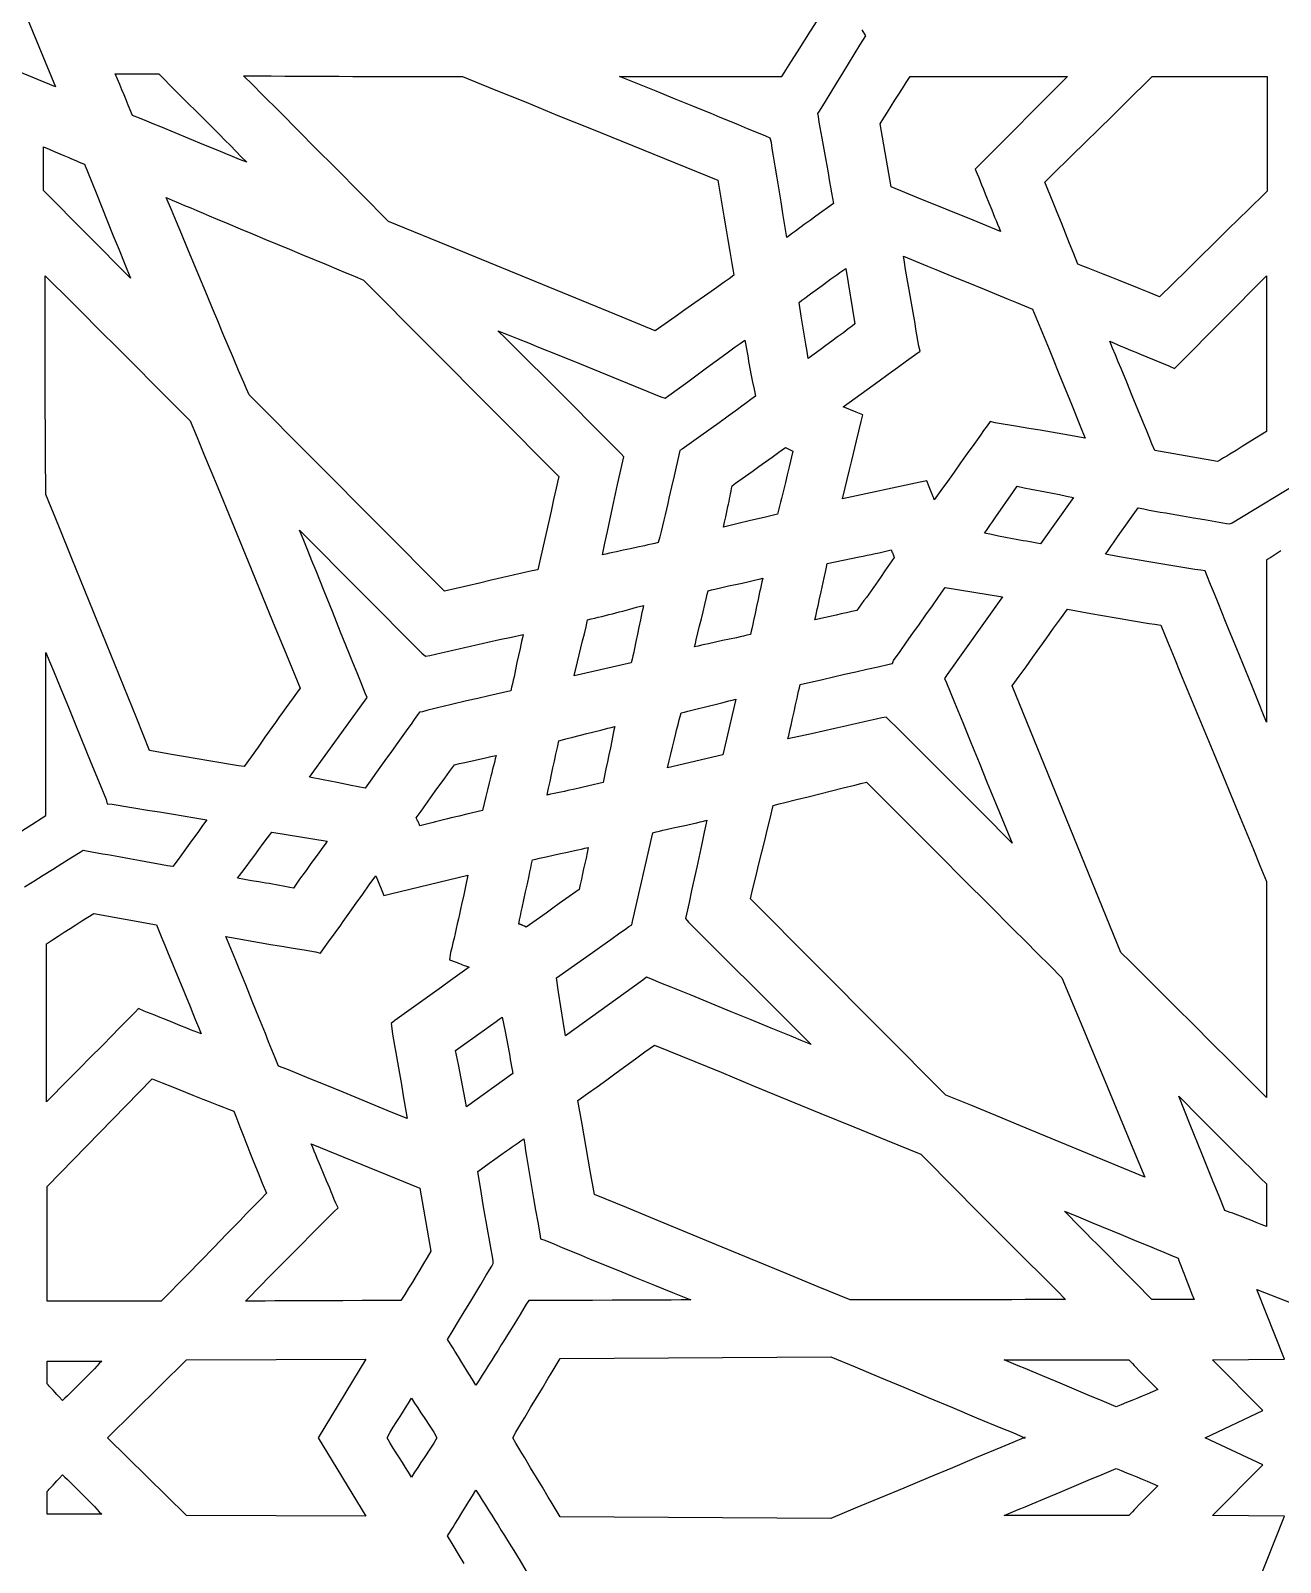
# Model space of a CAD drawing. Extents: x -500 to 500, y -1000 to 1000.
# Drawn here: x -257.6 to -23.2, y 258.3 to 545.5 of the extents above; entities that cross this region are included whole.
import ezdxf

# ---------------------------------------------------------------- set-up
doc = ezdxf.new("R2010")
doc.units = 0
doc.layers.add('LAYER_1', color=18, linetype='CONTINUOUS')

msp = doc.modelspace()

# ---------------------------------------------------------------- linework, layer by layer
at = {"layer": 'LAYER_1'}
for points in [[(-258.45, 548.27), (-252.92, 534.96), (-266.17, 540.4), (-266.17, 526.39), (-276.19, 536.46), (-281.49, 523.15), (-286.68, 536.46), (-296.81, 526.39), (-296.7, 540.4), (-309.95, 534.96), (-304.53, 548.27)], [(-101.76, 545.65), (-101.07, 544.57), (-102.15, 542.79), (-103.23, 541.03), (-104.31, 539.27), (-105.39, 537.51), (-106.47, 535.75), (-107.55, 533.99), (-108.63, 532.22), (-109.71, 530.44), (-110.06, 529.98), (-109.94, 529.4), (-109.77, 528.38), (-109.59, 527.36), (-109.41, 526.34), (-109.23, 525.32), (-108.87, 523.28), (-108.5, 521.24), (-108.14, 519.2), (-107.77, 517.16), (-107.59, 516.14), (-107.41, 515.12), (-107.24, 514.1), (-107.06, 513.08), (-108.15, 512.3), (-109.24, 511.51), (-110.34, 510.73), (-111.44, 509.94), (-111.99, 509.54), (-112.54, 509.14), (-113.09, 508.74), (-113.64, 508.34), (-114.19, 507.94), (-114.73, 507.53), (-115.28, 507.12), (-115.82, 506.71), (-115.99, 507.84), (-116.17, 508.96), (-116.35, 510.09), (-116.53, 511.21), (-116.89, 513.44), (-117.26, 515.67), (-117.63, 517.89), (-117.99, 520.11), (-118.17, 521.22), (-118.35, 522.33), (-118.53, 523.43), (-118.7, 524.54), (-118.93, 525.35), (-119.74, 525.7), (-121.44, 526.41), (-123.15, 527.13), (-124.87, 527.84), (-126.58, 528.54), (-128.3, 529.25), (-130.01, 529.95), (-131.73, 530.66), (-133.45, 531.36), (-136.88, 532.75), (-140.31, 534.15), (-143.74, 535.54), (-147.16, 536.93), (-116.74, 536.93), (-116.28, 537.62), (-115.65, 538.6), (-115.03, 539.58), (-113.79, 541.53), (-111.33, 545.42), (-110.09, 547.36)], [(-23.17, 447.96), (-24.1, 447.35), (-25.03, 446.74), (-25.84, 446.28), (-25.84, 445.47), (-25.84, 415.84), (-26.53, 417.55), (-27.23, 419.26), (-28.62, 422.7), (-31.43, 429.57), (-32.83, 433.01), (-33.53, 434.74), (-34.23, 436.46), (-34.93, 438.19), (-35.63, 439.92), (-36.32, 441.65), (-37.02, 443.39), (-37.36, 444.2), (-38.17, 444.31), (-39.29, 444.49), (-40.41, 444.67), (-41.54, 444.85), (-42.66, 445.03), (-43.78, 445.21), (-44.9, 445.4), (-46.02, 445.59), (-47.14, 445.78), (-48.26, 445.97), (-49.37, 446.16), (-51.6, 446.54), (-53.82, 446.93), (-56.03, 447.32), (-55.66, 447.87), (-55.29, 448.41), (-54.91, 448.95), (-54.54, 449.49), (-54.16, 450.04), (-53.78, 450.58), (-53.02, 451.66), (-52.25, 452.75), (-51.47, 453.84), (-49.92, 456.01), (-48.88, 455.81), (-47.85, 455.62), (-46.81, 455.43), (-45.77, 455.24), (-44.73, 455.06), (-43.7, 454.88), (-42.66, 454.7), (-41.62, 454.52), (-39.55, 454.16), (-37.48, 453.81), (-33.33, 453.11), (-32.75, 453), (-32.29, 453.23), (-18.47, 461.56)], [(-259.28, 395.44), (-257.36, 396.67), (-255.45, 397.89), (-254.76, 398.35), (-254.76, 399.28), (-254.76, 428.92), (-254.05, 427.2), (-253.34, 425.49), (-252.63, 423.77), (-251.93, 422.06), (-250.52, 418.62), (-249.12, 415.18), (-246.31, 408.29), (-244.89, 404.83), (-243.47, 401.36), (-243.24, 400.55), (-242.32, 400.44), (-241.22, 400.26), (-240.11, 400.09), (-239, 399.91), (-237.89, 399.73), (-235.67, 399.36), (-233.45, 398.99), (-231.22, 398.62), (-229, 398.26), (-226.79, 397.9), (-225.68, 397.72), (-224.58, 397.54), (-225.36, 396.45), (-226.15, 395.35), (-227.75, 393.14), (-229.34, 390.93), (-230.13, 389.84), (-230.91, 388.75), (-231.93, 388.92), (-232.94, 389.1), (-233.96, 389.28), (-234.98, 389.46), (-237.01, 389.82), (-239.04, 390.19), (-241.07, 390.56), (-243.1, 390.93), (-244.11, 391.11), (-245.13, 391.29), (-246.14, 391.46), (-247.16, 391.64), (-247.73, 391.76), (-248.31, 391.41), (-250.04, 390.32), (-251.78, 389.24), (-253.53, 388.15), (-255.28, 387.07), (-257.03, 385.98), (-258.78, 384.9)], [(-14.55, 258.97), (-27.68, 253.88), (-22.5, 266.96), (-35.98, 267.07), (-26.53, 276.57), (-37.36, 281.66), (-26.53, 286.75), (-35.98, 296.25), (-22.5, 296.36), (-27.68, 309.44), (-14.55, 304.35)], [(-176.3, 258.08), (-177.34, 259.8), (-178.38, 261.52), (-179.41, 263.25), (-179.07, 263.8), (-178.73, 264.34), (-178.39, 264.88), (-178.05, 265.42), (-177.38, 266.5), (-176.72, 267.58), (-175.41, 269.72), (-174.76, 270.77), (-174.12, 271.82), (-173.51, 270.89), (-172.91, 269.95), (-172.31, 269.01), (-171.72, 268.07), (-171.12, 267.12), (-170.53, 266.18), (-169.94, 265.23), (-169.35, 264.28), (-168.76, 263.33), (-168.17, 262.38), (-167, 260.47), (-165.83, 258.56), (-164.67, 256.65)]]:
    msp.add_lwpolyline(points, dxfattribs=at)
for points in [[(-232.53, 536.35), (-231.49, 535.31), (-229.42, 533.24), (-225.28, 529.11), (-223.22, 527.05), (-222.2, 526.02), (-221.17, 524.99), (-220.15, 523.95), (-219.12, 522.91), (-218.11, 521.88), (-217.09, 520.84), (-218.43, 521.38), (-219.77, 521.93), (-221.11, 522.47), (-222.45, 523.02), (-225.12, 524.13), (-227.8, 525.24), (-230.48, 526.34), (-233.16, 527.45), (-234.5, 528), (-235.84, 528.54), (-237.18, 529.09), (-238.52, 529.63), (-239.3, 531.55), (-239.69, 532.51), (-240.09, 533.47), (-240.49, 534.44), (-240.9, 535.41), (-241.32, 536.4), (-241.74, 537.39), (-233.56, 537.39)], [(-215.1, 537.02), (-212.53, 537.01), (-209.96, 536.99), (-207.4, 536.98), (-204.84, 536.97), (-202.28, 536.96), (-199.72, 536.95), (-197.16, 536.94), (-192.04, 536.93), (-186.91, 536.93), (-176.65, 536.93), (-170.68, 534.5), (-164.71, 532.07), (-158.72, 529.63), (-152.73, 527.2), (-146.73, 524.77), (-140.73, 522.34), (-128.72, 517.48), (-128.53, 516.35), (-128.34, 515.23), (-127.96, 512.98), (-127.59, 510.75), (-127.22, 508.52), (-126.86, 506.3), (-126.49, 504.08), (-126.3, 502.97), (-126.11, 501.86), (-125.92, 500.76), (-125.73, 499.65), (-126.64, 499), (-127.55, 498.35), (-129.38, 497.05), (-131.21, 495.74), (-133.06, 494.44), (-134.91, 493.14), (-136.76, 491.84), (-140.47, 489.23), (-146.7, 491.79), (-152.94, 494.35), (-159.18, 496.92), (-165.43, 499.48), (-171.69, 502.04), (-177.95, 504.6), (-190.48, 509.72), (-192.16, 511.44), (-193.85, 513.15), (-195.54, 514.86), (-197.23, 516.56), (-198.93, 518.27), (-200.63, 519.97), (-204.03, 523.38), (-210.84, 530.2), (-214.25, 533.62), (-215.96, 535.33), (-217.66, 537.04)], [(-79.76, 520.26), (-80.45, 519.56), (-80.1, 518.64), (-79.82, 517.96), (-79.55, 517.29), (-79.27, 516.62), (-79, 515.94), (-78.46, 514.6), (-77.92, 513.25), (-77.37, 511.91), (-76.83, 510.56), (-76.56, 509.89), (-76.28, 509.22), (-76.01, 508.54), (-75.73, 507.87), (-78.28, 508.91), (-80.84, 509.95), (-85.98, 512.04), (-91.12, 514.12), (-93.68, 515.16), (-96.23, 516.21), (-98.31, 528.01), (-97.62, 529.14), (-96.92, 530.25), (-96.23, 531.36), (-95.53, 532.47), (-94.82, 533.58), (-94.11, 534.69), (-93.39, 535.8), (-92.66, 536.93), (-63.17, 536.93)], [(-25.72, 515.39), (-27, 514.16), (-28.27, 512.92), (-29.54, 511.68), (-30.8, 510.45), (-33.33, 507.97), (-35.85, 505.5), (-38.36, 503.02), (-40.87, 500.55), (-45.89, 495.6), (-47.83, 496.38), (-49.75, 497.16), (-53.59, 498.71), (-55.5, 499.48), (-56.45, 499.86), (-57.41, 500.24), (-58.36, 500.62), (-59.31, 500.99), (-60.26, 501.36), (-61.21, 501.73), (-61.99, 503.68), (-62.76, 505.62), (-63.54, 507.55), (-64.32, 509.48), (-65.1, 511.39), (-65.88, 513.31), (-67.43, 517.13), (-66.16, 518.37), (-64.89, 519.61), (-63.62, 520.84), (-62.35, 522.08), (-59.83, 524.56), (-57.31, 527.03), (-54.79, 529.5), (-52.28, 531.98), (-47.27, 536.93), (-25.72, 536.93)], [(-254.75, 523.53), (-254.27, 523.33), (-253.32, 522.93), (-251.41, 522.11), (-250.44, 521.7), (-249.96, 521.49), (-249.47, 521.29), (-248.98, 521.09), (-248.49, 520.88), (-248, 520.69), (-247.5, 520.49), (-245.34, 515.11), (-244.26, 512.42), (-243.18, 509.74), (-242.1, 507.06), (-241.02, 504.39), (-239.94, 501.73), (-238.86, 499.07), (-255.22, 515.51), (-255.22, 523.73)], [(-231.04, 513.74), (-229.89, 513.24), (-228.74, 512.75), (-227.59, 512.26), (-226.43, 511.76), (-225.28, 511.27), (-224.12, 510.79), (-222.97, 510.3), (-220.65, 509.33), (-218.33, 508.36), (-216.01, 507.4), (-213.69, 506.44), (-209.05, 504.52), (-206.73, 503.56), (-204.41, 502.6), (-202.1, 501.63), (-199.79, 500.67), (-198.64, 500.18), (-197.49, 499.7), (-196.34, 499.21), (-195.2, 498.72), (-158.56, 461.91), (-158.8, 460.82), (-159.04, 459.74), (-159.29, 458.65), (-159.53, 457.57), (-160.02, 455.39), (-160.52, 453.21), (-161.02, 451.03), (-161.51, 448.84), (-161.76, 447.74), (-162, 446.64), (-162.24, 445.54), (-162.48, 444.43), (-163.58, 444.19), (-164.68, 443.95), (-165.77, 443.7), (-166.87, 443.45), (-167.96, 443.21), (-169.05, 442.95), (-170.14, 442.7), (-171.24, 442.45), (-173.42, 441.93), (-175.6, 441.42), (-179.99, 440.38), (-216.63, 477.19), (-217.12, 478.34), (-217.62, 479.5), (-218.11, 480.65), (-218.61, 481.8), (-219.59, 484.12), (-220.56, 486.43), (-221.54, 488.75), (-222.51, 491.07), (-223.48, 493.39), (-224.45, 495.71), (-228.31, 505), (-229.27, 507.31), (-230.24, 509.63), (-231.21, 511.93), (-232.18, 514.24)], [(-92.42, 502.61), (-90.9, 501.99), (-89.39, 501.36), (-87.88, 500.74), (-84.86, 499.5), (-81.83, 498.26), (-78.81, 497.02), (-75.78, 495.78), (-74.27, 495.16), (-72.76, 494.54), (-71.25, 493.91), (-69.73, 493.28), (-69.11, 491.78), (-68.49, 490.28), (-67.87, 488.78), (-67.25, 487.27), (-66.63, 485.76), (-66.01, 484.25), (-64.78, 481.23), (-62.32, 475.16), (-61.08, 472.13), (-60.45, 470.61), (-59.83, 469.09), (-60.89, 469.28), (-61.94, 469.47), (-63, 469.66), (-64.06, 469.85), (-65.12, 470.03), (-66.18, 470.22), (-67.24, 470.4), (-68.29, 470.58), (-70.41, 470.93), (-72.53, 471.29), (-76.76, 471.98), (-77.68, 472.21), (-78.26, 471.4), (-78.89, 470.53), (-79.51, 469.67), (-80.75, 467.93), (-81.98, 466.19), (-83.21, 464.46), (-84.45, 462.72), (-85.68, 460.98), (-86.92, 459.25), (-87.54, 458.38), (-88.17, 457.51), (-88.21, 457.66), (-88.26, 457.82), (-88.31, 457.97), (-88.36, 458.12), (-88.41, 458.27), (-88.47, 458.42), (-88.53, 458.57), (-88.59, 458.73), (-88.71, 459.03), (-88.83, 459.33), (-89.09, 459.94), (-89.55, 461.1), (-90.82, 460.87), (-105.33, 457.74), (-104.9, 459.53), (-104.47, 461.32), (-104.04, 463.13), (-103.61, 464.93), (-102.74, 468.57), (-101.88, 472.21), (-101.53, 473.49), (-102.8, 473.95), (-105.22, 474.99), (-101.85, 477.42), (-98.47, 479.87), (-96.77, 481.1), (-95.06, 482.33), (-93.35, 483.58), (-91.62, 484.83), (-90.82, 485.41), (-91.05, 486.34), (-91.22, 487.4), (-91.4, 488.46), (-91.58, 489.52), (-91.76, 490.57), (-92.12, 492.68), (-92.49, 494.79), (-92.86, 496.89), (-93.22, 499), (-93.4, 500.06), (-93.58, 501.12), (-93.76, 502.18), (-93.93, 503.24)], [(-103.03, 490.51), (-103.57, 490.09), (-104.11, 489.69), (-104.65, 489.28), (-105.19, 488.87), (-106.28, 488.07), (-107.37, 487.26), (-108.46, 486.46), (-109.56, 485.65), (-111.79, 484.02), (-112, 485.36), (-112.22, 486.69), (-112.65, 489.33), (-113.08, 491.95), (-113.51, 494.56), (-112.97, 494.95), (-112.43, 495.34), (-111.35, 496.14), (-109.18, 497.74), (-108.09, 498.54), (-107.54, 498.94), (-106.99, 499.34), (-106.43, 499.74), (-105.88, 500.14), (-105.32, 500.53), (-104.76, 500.92)], [(-253.17, 497.84), (-251.47, 496.15), (-249.77, 494.45), (-248.07, 492.76), (-244.67, 489.37), (-241.28, 485.98), (-237.89, 482.58), (-234.5, 479.17), (-227.69, 472.33), (-226.39, 469.2), (-225.1, 466.08), (-223.81, 462.95), (-222.52, 459.82), (-219.95, 453.57), (-217.38, 447.31), (-212.23, 434.77), (-209.65, 428.49), (-207.07, 422.2), (-207.73, 421.29), (-208.4, 420.37), (-209.06, 419.46), (-209.72, 418.54), (-210.38, 417.62), (-211.04, 416.7), (-211.7, 415.77), (-212.35, 414.85), (-213.66, 413.01), (-214.96, 411.16), (-216.25, 409.33), (-217.55, 407.5), (-218.65, 407.67), (-219.75, 407.85), (-220.86, 408.03), (-221.96, 408.21), (-223.06, 408.4), (-224.17, 408.58), (-226.38, 408.96), (-228.59, 409.34), (-230.82, 409.73), (-235.29, 410.51), (-237.72, 416.51), (-240.15, 422.51), (-242.59, 428.52), (-245.03, 434.53), (-247.47, 440.54), (-249.91, 446.55), (-252.34, 452.56), (-254.76, 458.55), (-254.78, 461.11), (-254.8, 463.68), (-254.82, 466.24), (-254.83, 468.8), (-254.84, 471.36), (-254.85, 473.92), (-254.86, 476.48), (-254.86, 479.04), (-254.87, 484.17), (-254.88, 489.29), (-254.88, 499.53)], [(-25.84, 470.36), (-26.97, 469.66), (-28.11, 468.95), (-30.41, 467.53), (-31.56, 466.81), (-32.73, 466.1), (-33.31, 465.74), (-33.89, 465.39), (-34.47, 465.04), (-35.06, 464.69), (-46.81, 466.77), (-47.33, 468.05), (-47.85, 469.33), (-48.37, 470.61), (-48.9, 471.9), (-49.96, 474.46), (-51.01, 477.02), (-52.07, 479.58), (-53.13, 482.14), (-53.65, 483.42), (-54.18, 484.7), (-54.7, 485.98), (-55.22, 487.26), (-54.53, 486.96), (-53.84, 486.66), (-53.14, 486.36), (-52.45, 486.07), (-51.76, 485.77), (-51.07, 485.48), (-50.38, 485.19), (-49.69, 484.9), (-48.31, 484.33), (-46.92, 483.76), (-44.16, 482.63), (-43.12, 482.17), (-42.43, 482.86), (-25.84, 499.53)], [(-168.07, 488.47), (-166.16, 487.71), (-164.25, 486.94), (-162.35, 486.17), (-158.53, 484.63), (-154.7, 483.08), (-150.88, 481.53), (-147.06, 479.97), (-143.24, 478.41), (-139.44, 476.84), (-138.63, 476.61), (-137.94, 477.08), (-134.39, 479.68), (-132.62, 480.98), (-130.84, 482.29), (-129.05, 483.59), (-127.26, 484.89), (-125.46, 486.19), (-124.56, 486.84), (-123.65, 487.5), (-123.54, 486.82), (-123.43, 486.15), (-123.32, 485.49), (-123.2, 484.82), (-123.08, 484.16), (-122.96, 483.5), (-122.84, 482.84), (-122.72, 482.18), (-122.47, 480.87), (-122.21, 479.57), (-121.95, 478.26), (-121.69, 476.96), (-122.54, 476.33), (-123.38, 475.71), (-124.23, 475.08), (-125.08, 474.46), (-125.94, 473.84), (-126.79, 473.22), (-128.51, 471.98), (-131.95, 469.5), (-133.68, 468.26), (-134.54, 467.63), (-135.4, 467), (-135.87, 466.77), (-135.98, 466.19), (-136.93, 462.03), (-137.41, 459.94), (-137.9, 457.86), (-138.14, 456.82), (-138.39, 455.77), (-138.63, 454.73), (-138.88, 453.69), (-139.13, 452.65), (-139.38, 451.61), (-139.64, 450.57), (-139.9, 449.52), (-140.55, 449.37), (-141.2, 449.22), (-141.85, 449.08), (-142.51, 448.93), (-143.82, 448.65), (-145.14, 448.37), (-146.46, 448.08), (-147.77, 447.8), (-148.43, 447.65), (-149.08, 447.51), (-149.73, 447.36), (-150.38, 447.21), (-149.91, 449.42), (-149.43, 451.62), (-148.48, 456.01), (-147.53, 460.39), (-147.06, 462.6), (-146.58, 464.8), (-146.35, 465.61), (-146.93, 466.19), (-152.7, 471.99), (-155.57, 474.88), (-158.45, 477.76), (-161.32, 480.63), (-164.2, 483.5), (-165.64, 484.93), (-167.08, 486.37), (-168.52, 487.8), (-169.97, 489.23)], [(-114.67, 466.66), (-115.36, 463.7), (-115.71, 462.23), (-116.06, 460.75), (-116.24, 460.01), (-116.42, 459.28), (-116.61, 458.54), (-116.79, 457.8), (-116.98, 457.06), (-117.16, 456.32), (-117.35, 455.59), (-117.55, 454.85), (-118.8, 454.54), (-120.07, 454.24), (-122.62, 453.63), (-125.16, 453.03), (-126.43, 452.72), (-127.69, 452.42), (-127.47, 453.37), (-127.26, 454.33), (-127.04, 455.29), (-126.84, 456.25), (-126.73, 456.74), (-126.63, 457.22), (-126.53, 457.71), (-126.44, 458.2), (-126.34, 458.69), (-126.25, 459.18), (-126.16, 459.68), (-126.07, 460.17), (-125.45, 460.63), (-124.82, 461.08), (-123.57, 461.98), (-122.31, 462.87), (-121.06, 463.76), (-119.81, 464.65), (-118.56, 465.55), (-117.3, 466.44), (-116.68, 466.9), (-116.05, 467.35)], [(-71.28, 459.8), (-69.95, 459.54), (-67.32, 459.02), (-64.68, 458.5), (-63.35, 458.23), (-62.02, 457.97), (-68.24, 449.29), (-68.89, 449.4), (-69.54, 449.51), (-70.19, 449.63), (-70.85, 449.75), (-71.5, 449.86), (-72.16, 449.99), (-72.82, 450.11), (-73.48, 450.23), (-74.8, 450.48), (-76.11, 450.74), (-77.42, 451), (-78.72, 451.26), (-78.35, 451.8), (-77.98, 452.35), (-77.61, 452.89), (-77.23, 453.43), (-76.48, 454.52), (-75.71, 455.62), (-74.17, 457.82), (-73.39, 458.93), (-72.62, 460.06)], [(-184.25, 428.8), (-183.56, 428.22), (-182.76, 428.34), (-181.67, 428.6), (-180.59, 428.85), (-179.5, 429.11), (-178.42, 429.36), (-177.33, 429.61), (-176.23, 429.86), (-175.14, 430.1), (-174.04, 430.35), (-172.95, 430.59), (-171.85, 430.84), (-169.65, 431.32), (-167.45, 431.8), (-165.24, 432.27), (-165.39, 431.62), (-165.54, 430.97), (-165.69, 430.31), (-165.83, 429.65), (-166.11, 428.33), (-166.4, 427.01), (-166.68, 425.68), (-166.96, 424.36), (-167.11, 423.7), (-167.25, 423.05), (-167.4, 422.39), (-167.55, 421.74), (-171.7, 420.78), (-173.77, 420.3), (-175.84, 419.81), (-176.88, 419.57), (-177.92, 419.32), (-178.95, 419.07), (-179.99, 418.82), (-181.03, 418.57), (-182.06, 418.32), (-183.1, 418.06), (-184.14, 417.8), (-184.71, 417.69), (-185.06, 417.22), (-185.67, 416.36), (-186.27, 415.49), (-186.89, 414.63), (-187.5, 413.77), (-188.11, 412.91), (-188.73, 412.05), (-189.96, 410.34), (-191.19, 408.62), (-191.8, 407.76), (-192.42, 406.9), (-193.03, 406.04), (-193.64, 405.18), (-194.25, 404.31), (-194.85, 403.45), (-196.19, 403.71), (-197.51, 403.97), (-200.14, 404.49), (-202.74, 405.01), (-205.34, 405.53), (-194.97, 419.77), (-194.51, 420.47), (-194.85, 421.28), (-195.63, 423.19), (-196.4, 425.1), (-197.18, 427.01), (-197.95, 428.92), (-199.48, 432.74), (-201.02, 436.56), (-202.55, 440.38), (-204.09, 444.2), (-204.86, 446.11), (-205.63, 448.02), (-206.4, 449.93), (-207.18, 451.84)], [(-96.19, 448.05), (-96.15, 447.96), (-96.11, 447.87), (-96.08, 447.79), (-96.01, 447.61), (-95.95, 447.44), (-95.88, 447.27), (-95.81, 447.09), (-95.78, 447.01), (-95.74, 446.92), (-95.7, 446.83), (-95.66, 446.74), (-96.52, 445.49), (-97.39, 444.23), (-98.26, 442.97), (-98.69, 442.35), (-99.13, 441.72), (-99.57, 441.1), (-100.01, 440.48), (-100.45, 439.86), (-100.89, 439.24), (-101.34, 438.62), (-101.78, 438.01), (-102.23, 437.4), (-102.68, 436.79), (-103.64, 436.57), (-104.61, 436.35), (-105.58, 436.14), (-106.56, 435.92), (-108.53, 435.49), (-110.52, 435.05), (-110.37, 435.7), (-110.22, 436.35), (-110.08, 437.01), (-109.93, 437.66), (-109.65, 438.97), (-109.37, 440.28), (-108.8, 442.92), (-108.51, 444.25), (-108.37, 444.92), (-108.22, 445.59), (-106.71, 445.89), (-105.21, 446.2), (-103.72, 446.5), (-102.22, 446.82), (-101.48, 446.98), (-100.73, 447.13), (-99.99, 447.3), (-99.24, 447.46), (-98.49, 447.62), (-97.74, 447.79), (-96.99, 447.96), (-96.23, 448.13)], [(-120.46, 442.16), (-120.61, 441.5), (-120.76, 440.84), (-120.9, 440.19), (-121.18, 438.86), (-121.46, 437.54), (-121.75, 436.22), (-122.03, 434.9), (-122.17, 434.24), (-122.32, 433.58), (-122.47, 432.93), (-122.62, 432.27), (-123.27, 432.12), (-123.92, 431.97), (-124.57, 431.83), (-125.23, 431.68), (-126.54, 431.4), (-127.86, 431.12), (-129.18, 430.83), (-130.49, 430.55), (-131.15, 430.4), (-131.8, 430.26), (-132.45, 430.11), (-133.1, 429.96), (-132.95, 430.61), (-132.79, 431.27), (-132.48, 432.58), (-132.16, 433.9), (-131.83, 435.23), (-131.51, 436.55), (-131.19, 437.87), (-130.87, 439.19), (-130.72, 439.84), (-130.57, 440.49), (-129.92, 440.64), (-129.27, 440.79), (-127.99, 441.08), (-126.71, 441.37), (-125.44, 441.65), (-124.16, 441.93), (-122.89, 442.22), (-121.6, 442.51), (-120.96, 442.66), (-120.31, 442.81)], [(-75.38, 439.34), (-85.75, 424.75), (-86.21, 424.05), (-85.86, 423.24), (-84.35, 419.51), (-82.82, 415.76), (-81.29, 412), (-79.74, 408.24), (-78.2, 404.47), (-76.65, 400.7), (-73.54, 393.14), (-79.31, 398.94), (-82.18, 401.83), (-85.06, 404.71), (-87.93, 407.58), (-90.81, 410.45), (-92.25, 411.88), (-93.69, 413.32), (-95.13, 414.75), (-96.58, 416.18), (-97.15, 416.76), (-97.96, 416.65), (-99.06, 416.39), (-100.16, 416.13), (-101.27, 415.88), (-102.37, 415.62), (-103.47, 415.37), (-104.57, 415.13), (-105.67, 414.88), (-106.78, 414.63), (-108.98, 414.15), (-111.18, 413.67), (-115.59, 412.71), (-115.44, 413.34), (-115.29, 413.97), (-115.15, 414.61), (-115, 415.25), (-114.72, 416.52), (-114.44, 417.8), (-114.16, 419.08), (-113.87, 420.36), (-113.73, 421), (-113.58, 421.63), (-113.43, 422.27), (-113.28, 422.9), (-109.14, 423.85), (-104.97, 424.81), (-102.89, 425.28), (-100.79, 425.76), (-98.69, 426.24), (-96.58, 426.72), (-96, 426.83), (-95.77, 427.41), (-94.56, 429.11), (-93.35, 430.82), (-92.14, 432.53), (-90.93, 434.24), (-89.72, 435.96), (-88.51, 437.67), (-87.3, 439.37), (-86.09, 441.07)], [(-142.81, 437.04), (-142.96, 436.37), (-143.11, 435.7), (-143.25, 435.02), (-143.53, 433.68), (-143.82, 432.33), (-144.1, 430.99), (-144.38, 429.64), (-144.52, 428.97), (-144.67, 428.29), (-144.82, 427.62), (-144.97, 426.95), (-155.68, 424.52), (-155.53, 425.17), (-155.37, 425.82), (-155.06, 427.14), (-154.74, 428.46), (-154.41, 429.78), (-154.09, 431.11), (-153.77, 432.43), (-153.45, 433.74), (-153.3, 434.4), (-153.15, 435.05), (-152.48, 435.21), (-151.81, 435.36), (-151.15, 435.52), (-150.49, 435.68), (-149.83, 435.84), (-149.17, 436.01), (-148.52, 436.17), (-147.86, 436.34), (-147.21, 436.51), (-146.56, 436.68), (-145.26, 437.02), (-143.96, 437.37), (-142.66, 437.71)], [(-58.78, 436.24), (-56.59, 435.85), (-54.41, 435.47), (-53.32, 435.28), (-52.23, 435.1), (-51.14, 434.91), (-50.04, 434.72), (-48.95, 434.54), (-47.85, 434.36), (-46.76, 434.19), (-45.66, 434.01), (-44.42, 430.99), (-43.19, 427.98), (-41.95, 424.97), (-40.71, 421.96), (-39.47, 418.95), (-38.23, 415.95), (-35.75, 409.95), (-30.78, 397.95), (-28.31, 391.96), (-27.07, 388.96), (-25.84, 385.97), (-25.84, 345.45), (-27.55, 347.14), (-29.25, 348.84), (-32.67, 352.24), (-36.08, 355.64), (-39.49, 359.05), (-42.91, 362.46), (-46.32, 365.86), (-49.73, 369.26), (-51.44, 370.96), (-53.14, 372.65), (-73.54, 422.67), (-72.24, 424.45), (-70.94, 426.24), (-69.65, 428.04), (-68.35, 429.84), (-67.06, 431.64), (-65.76, 433.44), (-64.46, 435.24), (-63.17, 437.02)], [(-127.8, 409.7), (-138.17, 407.27), (-137.87, 408.57), (-137.56, 409.85), (-137.26, 411.14), (-136.95, 412.42), (-136.63, 413.7), (-136.47, 414.34), (-136.31, 414.98), (-136.14, 415.63), (-135.98, 416.27), (-135.81, 416.92), (-135.64, 417.57), (-135.01, 417.72), (-134.38, 417.88), (-133.11, 418.2), (-130.55, 418.84), (-129.26, 419.17), (-127.97, 419.49), (-127.32, 419.65), (-126.68, 419.81), (-126.03, 419.96), (-125.38, 420.12)], [(-148.21, 414.35), (-148.34, 413.68), (-148.48, 413.02), (-148.61, 412.35), (-148.89, 411.03), (-149.17, 409.71), (-149.45, 408.4), (-149.73, 407.1), (-149.87, 406.44), (-150, 405.79), (-150.14, 405.14), (-150.27, 404.49), (-152.93, 403.88), (-154.24, 403.58), (-155.55, 403.29), (-156.86, 403), (-157.51, 402.86), (-158.16, 402.72), (-158.81, 402.58), (-159.45, 402.44), (-160.1, 402.31), (-160.75, 402.17), (-160.62, 402.81), (-160.49, 403.44), (-160.21, 404.71), (-159.94, 405.99), (-159.66, 407.27), (-159.38, 408.55), (-159.1, 409.83), (-158.83, 411.1), (-158.69, 411.73), (-158.56, 412.36), (-157.89, 412.53), (-157.23, 412.7), (-155.9, 413.04), (-153.28, 413.69), (-151.97, 414.02), (-150.67, 414.35), (-150.02, 414.51), (-149.37, 414.68), (-148.73, 414.85), (-148.08, 415.02)], [(-170.48, 408.93), (-170.65, 408.29), (-170.82, 407.64), (-170.98, 407), (-171.15, 406.35), (-171.31, 405.71), (-171.62, 404.43), (-171.93, 403.15), (-172.24, 401.87), (-172.55, 400.58), (-172.85, 399.28), (-175.79, 398.58), (-177.25, 398.23), (-178.72, 397.88), (-179.46, 397.7), (-180.19, 397.52), (-180.93, 397.33), (-181.66, 397.15), (-182.4, 396.96), (-183.13, 396.77), (-183.86, 396.58), (-184.6, 396.39), (-184.69, 396.6), (-184.77, 396.8), (-184.86, 396.99), (-184.94, 397.18), (-185.03, 397.36), (-185.12, 397.54), (-185.29, 397.89), (-184.39, 399.14), (-183.49, 400.39), (-181.72, 402.87), (-179.94, 405.35), (-179.05, 406.59), (-178.15, 407.85), (-177.16, 408.06), (-176.18, 408.28), (-174.23, 408.72), (-172.28, 409.15), (-171.3, 409.37), (-170.31, 409.58)], [(-91.68, 395.4), (-87.1, 390.81), (-82.52, 386.21), (-77.94, 381.62), (-73.36, 377.04), (-71.07, 374.76), (-68.78, 372.47), (-66.49, 370.19), (-64.2, 367.91), (-60.32, 358.53), (-58.37, 353.85), (-56.43, 349.17), (-54.48, 344.49), (-52.54, 339.82), (-50.6, 335.16), (-48.65, 330.51), (-67.27, 338.21), (-71.95, 340.14), (-76.63, 342.07), (-81.31, 344), (-85.98, 345.91), (-122.62, 382.73), (-122.36, 383.81), (-122.09, 384.9), (-121.56, 387.08), (-121.02, 389.27), (-120.49, 391.47), (-119.95, 393.66), (-119.41, 395.85), (-118.88, 398.03), (-118.61, 399.12), (-118.35, 400.21), (-117.25, 400.49), (-116.16, 400.77), (-113.96, 401.32), (-111.78, 401.86), (-109.6, 402.41), (-107.42, 402.95), (-105.23, 403.49), (-103.04, 404.05), (-101.94, 404.32), (-100.84, 404.61)], [(-131.27, 395.22), (-131.75, 393.02), (-132.7, 388.63), (-133.65, 384.24), (-134.12, 382.04), (-134.6, 379.83), (-134.83, 379.02), (-134.25, 378.33), (-132.81, 376.89), (-131.36, 375.46), (-128.48, 372.6), (-125.61, 369.73), (-122.73, 366.87), (-119.86, 364), (-116.98, 361.13), (-114.1, 358.27), (-112.66, 356.84), (-111.21, 355.4), (-113.09, 356.17), (-114.97, 356.93), (-116.85, 357.69), (-118.73, 358.46), (-122.49, 360), (-126.25, 361.54), (-130, 363.08), (-133.76, 364.62), (-135.64, 365.39), (-137.52, 366.15), (-139.4, 366.91), (-141.28, 367.68), (-142.09, 368.02), (-142.78, 367.44), (-157.29, 357.02), (-157.73, 359.73), (-158.16, 362.47), (-158.59, 365.2), (-159.02, 367.91), (-157.33, 369.08), (-155.63, 370.27), (-153.93, 371.47), (-152.23, 372.67), (-150.52, 373.88), (-148.82, 375.09), (-147.12, 376.3), (-146.27, 376.91), (-145.43, 377.52), (-144.85, 377.86), (-144.74, 378.44), (-140.93, 395.11), (-140.31, 395.26), (-139.68, 395.41), (-139.04, 395.56), (-138.41, 395.7), (-137.14, 395.99), (-135.87, 396.27), (-134.59, 396.55), (-133.32, 396.84), (-132.69, 396.98), (-132.05, 397.13), (-131.42, 397.28), (-130.8, 397.43)], [(-202, 393.49), (-202.39, 392.95), (-202.78, 392.41), (-203.57, 391.32), (-205.16, 389.14), (-205.96, 388.04), (-206.36, 387.48), (-206.76, 386.93), (-207.16, 386.38), (-207.55, 385.82), (-207.94, 385.26), (-208.33, 384.69), (-208.98, 384.82), (-209.63, 384.95), (-210.28, 385.07), (-210.93, 385.19), (-211.58, 385.31), (-212.23, 385.43), (-212.88, 385.55), (-213.53, 385.66), (-214.19, 385.78), (-214.84, 385.89), (-216.16, 386.11), (-217.48, 386.33), (-218.82, 386.55), (-218.41, 387.09), (-218, 387.63), (-217.19, 388.72), (-216.39, 389.8), (-215.59, 390.89), (-214.79, 391.97), (-213.99, 393.06), (-213.18, 394.14), (-212.77, 394.69), (-212.37, 395.23)], [(-153.46, 390.34), (-153.9, 388.35), (-154.11, 387.37), (-154.33, 386.39), (-154.54, 385.42), (-154.76, 384.46), (-155.39, 384.03), (-156.01, 383.59), (-156.63, 383.15), (-157.25, 382.71), (-157.87, 382.26), (-158.48, 381.82), (-159.71, 380.93), (-160.95, 380.04), (-161.56, 379.6), (-162.18, 379.15), (-162.8, 378.71), (-163.42, 378.27), (-164.04, 377.84), (-164.67, 377.4), (-165.01, 377.57), (-165.19, 377.65), (-165.36, 377.73), (-165.53, 377.81), (-165.62, 377.84), (-165.7, 377.87), (-165.79, 377.9), (-165.88, 377.93), (-165.96, 377.96), (-166.05, 377.98), (-165.9, 378.74), (-165.74, 379.49), (-165.59, 380.25), (-165.43, 381), (-165.11, 382.5), (-164.78, 384), (-164.46, 385.5), (-164.14, 387), (-163.98, 387.75), (-163.82, 388.5), (-163.67, 389.26), (-163.52, 390.02), (-162.87, 390.17), (-162.21, 390.32), (-161.56, 390.46), (-160.91, 390.61), (-159.59, 390.89), (-158.27, 391.18), (-156.96, 391.46), (-155.64, 391.74), (-154.99, 391.89), (-154.33, 392.04), (-153.68, 392.18), (-153.03, 392.33)], [(-176, 385.3), (-176.39, 383.48), (-176.79, 381.66), (-176.98, 380.75), (-177.18, 379.85), (-177.38, 378.94), (-177.59, 378.04), (-177.79, 377.13), (-177.99, 376.23), (-178.2, 375.33), (-178.41, 374.44), (-178.62, 373.54), (-178.84, 372.65), (-179.07, 371.26), (-177.8, 370.8), (-177.65, 370.74), (-177.5, 370.68), (-177.35, 370.62), (-177.2, 370.56), (-176.89, 370.45), (-176.59, 370.34), (-176.29, 370.23), (-175.99, 370.12), (-175.84, 370.06), (-175.69, 370), (-175.53, 369.94), (-175.38, 369.88), (-176.25, 369.25), (-177.11, 368.62), (-177.98, 368), (-178.84, 367.38), (-180.57, 366.13), (-182.31, 364.9), (-184.05, 363.66), (-185.8, 362.42), (-189.32, 359.92), (-190.01, 359.34), (-189.9, 358.41), (-189.73, 357.35), (-189.55, 356.29), (-189.37, 355.23), (-189.19, 354.18), (-188.83, 352.07), (-188.46, 349.96), (-188.09, 347.86), (-187.73, 345.75), (-187.55, 344.69), (-187.37, 343.63), (-187.19, 342.57), (-187.02, 341.51), (-190.01, 342.73), (-193, 343.96), (-199.02, 346.43), (-202.03, 347.67), (-205.05, 348.9), (-206.56, 349.52), (-208.07, 350.13), (-209.59, 350.74), (-211.1, 351.35), (-211.72, 352.87), (-212.35, 354.39), (-212.97, 355.91), (-213.59, 357.43), (-214.82, 360.47), (-216.05, 363.51), (-217.28, 366.55), (-218.52, 369.59), (-219.14, 371.11), (-219.76, 372.62), (-220.38, 374.14), (-221.01, 375.66), (-219.95, 375.47), (-218.89, 375.28), (-217.84, 375.09), (-216.79, 374.9), (-215.74, 374.72), (-214.69, 374.53), (-213.64, 374.35), (-212.6, 374.17), (-210.5, 373.82), (-208.4, 373.47), (-206.3, 373.12), (-204.19, 372.77), (-203.26, 372.54), (-202.69, 373.35), (-202.06, 374.2), (-201.44, 375.05), (-200.82, 375.9), (-200.2, 376.75), (-199.59, 377.61), (-198.97, 378.46), (-198.36, 379.32), (-197.75, 380.18), (-196.53, 381.89), (-195.32, 383.6), (-194.1, 385.31), (-192.89, 387.01), (-191.86, 384.58), (-191.4, 383.3), (-190.13, 383.65), (-175.61, 387.12)], [(-234.02, 377.86), (-233.5, 376.58), (-232.98, 375.3), (-232.46, 374.02), (-231.93, 372.74), (-230.88, 370.18), (-229.82, 367.62), (-228.76, 365.06), (-227.71, 362.49), (-227.18, 361.21), (-226.66, 359.93), (-226.13, 358.65), (-225.61, 357.37), (-226.28, 357.63), (-226.95, 357.9), (-227.62, 358.16), (-228.29, 358.43), (-229.63, 358.97), (-230.97, 359.51), (-232.31, 360.06), (-233.65, 360.6), (-234.32, 360.86), (-234.99, 361.13), (-235.66, 361.39), (-236.33, 361.66), (-237.37, 362.12), (-238.06, 361.42), (-239.09, 360.36), (-240.13, 359.3), (-241.17, 358.24), (-242.2, 357.19), (-244.28, 355.09), (-246.35, 352.99), (-248.43, 350.9), (-250.5, 348.81), (-254.65, 344.64), (-254.65, 374.27), (-253.53, 375.01), (-252.42, 375.73), (-251.31, 376.45), (-250.21, 377.15), (-249.11, 377.86), (-248, 378.56), (-246.89, 379.25), (-245.78, 379.95)], [(-168.64, 357.83), (-168.39, 356.5), (-168.14, 355.19), (-167.89, 353.88), (-167.77, 353.22), (-167.65, 352.57), (-167.54, 351.92), (-167.42, 351.27), (-167.31, 350.61), (-167.2, 349.96), (-175.84, 343.71), (-176.1, 345.05), (-176.36, 346.38), (-176.88, 349.02), (-177.4, 351.64), (-177.92, 354.25), (-175.76, 355.81), (-174.67, 356.59), (-173.58, 357.37), (-172.49, 358.15), (-171.39, 358.94), (-170.28, 359.72), (-169.72, 360.11), (-169.16, 360.5)], [(-128.14, 350.17), (-121.92, 347.6), (-115.69, 345.04), (-109.45, 342.48), (-103.21, 339.92), (-96.96, 337.36), (-90.7, 334.8), (-83.94, 328.01), (-80.55, 324.6), (-77.15, 321.19), (-73.75, 317.79), (-70.34, 314.38), (-68.63, 312.68), (-66.93, 310.98), (-65.22, 309.29), (-63.51, 307.59), (-66.04, 307.57), (-68.57, 307.55), (-71.1, 307.54), (-73.62, 307.53), (-76.15, 307.51), (-78.68, 307.5), (-81.21, 307.5), (-83.73, 307.49), (-88.79, 307.48), (-93.84, 307.48), (-103.95, 307.48), (-109.95, 309.95), (-115.95, 312.43), (-127.92, 317.37), (-139.89, 322.32), (-145.88, 324.8), (-151.88, 327.27), (-152.66, 331.68), (-153.44, 336.07), (-154.21, 340.46), (-154.99, 344.87), (-153.18, 346.17), (-151.38, 347.47), (-149.58, 348.78), (-147.79, 350.08), (-146, 351.38), (-144.2, 352.68), (-142.4, 353.99), (-140.59, 355.29)], [(-233.88, 348.55), (-232.93, 348.18), (-231.03, 347.43), (-227.21, 345.91), (-225.3, 345.15), (-224.34, 344.77), (-223.38, 344.4), (-222.41, 344.02), (-221.45, 343.64), (-220.48, 343.27), (-219.51, 342.9), (-219.14, 341.93), (-218.77, 340.95), (-218.4, 339.98), (-218.02, 339.01), (-217.64, 338.05), (-217.26, 337.08), (-216.88, 336.12), (-216.5, 335.16), (-216.11, 334.2), (-215.73, 333.24), (-214.96, 331.33), (-214.18, 329.41), (-213.4, 327.5), (-214.63, 326.22), (-215.86, 324.95), (-217.1, 323.67), (-218.33, 322.4), (-220.79, 319.86), (-223.25, 317.33), (-225.72, 314.8), (-228.18, 312.28), (-233.1, 307.24), (-254.53, 307.24), (-254.53, 328.78), (-234.83, 348.92)], [(-38.19, 341.53), (-36.13, 339.47), (-34.08, 337.42), (-32.02, 335.37), (-29.97, 333.32), (-28.94, 332.3), (-27.91, 331.28), (-26.88, 330.26), (-25.84, 329.24), (-25.84, 321.25), (-26.83, 321.64), (-27.81, 322.03), (-28.78, 322.42), (-29.76, 322.8), (-30.24, 322.99), (-30.73, 323.18), (-31.22, 323.36), (-31.7, 323.55), (-32.19, 323.73), (-32.69, 323.91), (-33.18, 324.09), (-33.67, 324.26), (-34.75, 326.95), (-35.83, 329.63), (-37.99, 334.97), (-40.15, 340.31), (-41.23, 342.99), (-42.31, 345.68)], [(-184.6, 328.43), (-182.53, 316.62), (-183.22, 315.45), (-183.91, 314.3), (-184.61, 313.14), (-185.31, 311.99), (-186.01, 310.84), (-186.72, 309.69), (-187.44, 308.53), (-188.17, 307.36), (-195.43, 307.36), (-199.06, 307.35), (-202.7, 307.35), (-204.52, 307.34), (-206.34, 307.33), (-208.17, 307.32), (-209.99, 307.31), (-211.82, 307.3), (-213.65, 307.28), (-215.48, 307.27), (-217.32, 307.24), (-216.28, 308.31), (-215.25, 309.37), (-214.21, 310.42), (-213.17, 311.48), (-211.1, 313.58), (-209.02, 315.68), (-206.95, 317.77), (-204.88, 319.86), (-200.73, 324.03), (-199.92, 324.73), (-200.38, 325.65), (-200.67, 326.35), (-200.95, 327.04), (-201.24, 327.74), (-201.52, 328.43), (-202.1, 329.82), (-202.69, 331.21), (-203.27, 332.6), (-203.85, 333.99), (-204.14, 334.68), (-204.42, 335.38), (-204.71, 336.07), (-204.99, 336.77)], [(-164.95, 336.58), (-164.78, 335.47), (-164.6, 334.36), (-164.42, 333.25), (-164.23, 332.13), (-164.05, 331.01), (-163.86, 329.9), (-163.67, 328.78), (-163.29, 326.54), (-162.91, 324.31), (-162.52, 322.08), (-162.13, 319.86), (-162.02, 318.94), (-161.21, 318.71), (-159.5, 317.99), (-157.79, 317.28), (-156.08, 316.57), (-154.37, 315.86), (-152.65, 315.15), (-150.94, 314.45), (-149.22, 313.75), (-147.5, 313.05), (-144.07, 311.65), (-140.64, 310.26), (-137.21, 308.87), (-133.79, 307.48), (-135.63, 307.48), (-137.47, 307.47), (-139.31, 307.47), (-141.15, 307.46), (-144.85, 307.44), (-148.54, 307.42), (-152.23, 307.4), (-155.92, 307.38), (-157.77, 307.37), (-159.61, 307.37), (-161.45, 307.36), (-163.29, 307.36), (-164.21, 307.36), (-164.67, 306.67), (-165.83, 304.76), (-167, 302.85), (-168.17, 300.94), (-168.76, 299.99), (-169.35, 299.04), (-169.94, 298.09), (-170.53, 297.14), (-171.12, 296.2), (-171.72, 295.25), (-172.31, 294.31), (-172.91, 293.37), (-173.51, 292.44), (-174.12, 291.5), (-174.76, 292.55), (-175.41, 293.6), (-176.72, 295.74), (-177.38, 296.82), (-178.05, 297.9), (-178.39, 298.44), (-178.73, 298.98), (-179.07, 299.52), (-179.41, 300.07), (-178.38, 301.8), (-177.34, 303.52), (-176.3, 305.24), (-175.27, 306.96), (-173.19, 310.39), (-172.16, 312.11), (-171.12, 313.84), (-170.89, 314.31), (-170.89, 314.89), (-171.08, 315.93), (-171.27, 316.97), (-171.46, 318.01), (-171.65, 319.05), (-171.83, 320.1), (-172.01, 321.14), (-172.19, 322.18), (-172.37, 323.22), (-172.73, 325.3), (-173.08, 327.39), (-173.77, 331.56), (-171.61, 333.12), (-170.53, 333.89), (-169.45, 334.67), (-168.37, 335.44), (-167.83, 335.82), (-167.29, 336.2), (-166.75, 336.57), (-166.21, 336.95), (-165.67, 337.32), (-165.13, 337.69)], [(-61.1, 323.06), (-58.45, 321.96), (-53.13, 319.75), (-50.46, 318.64), (-47.79, 317.54), (-46.45, 316.99), (-45.11, 316.44), (-43.77, 315.89), (-42.43, 315.35), (-42.26, 314.87), (-42.08, 314.39), (-41.9, 313.92), (-41.72, 313.44), (-41.54, 312.96), (-41.35, 312.48), (-40.98, 311.51), (-40.21, 309.57), (-39.82, 308.59), (-39.44, 307.59), (-47.38, 307.59), (-48.4, 308.63), (-49.42, 309.67), (-50.44, 310.71), (-51.46, 311.74), (-52.49, 312.77), (-53.51, 313.81), (-55.56, 315.87), (-57.62, 317.93), (-58.64, 318.96), (-59.66, 320), (-60.69, 321.03), (-61.71, 322.07), (-62.73, 323.11), (-63.74, 324.15)], [(-244.73, 295.54), (-245.19, 295.07), (-245.64, 294.59), (-246.09, 294.13), (-246.55, 293.66), (-247.01, 293.19), (-247.46, 292.73), (-247.92, 292.27), (-248.38, 291.81), (-248.84, 291.35), (-249.31, 290.89), (-249.77, 290.43), (-250.24, 289.97), (-250.71, 289.52), (-251.18, 289.06), (-251.65, 288.61), (-252.34, 289.39), (-252.69, 289.78), (-253.05, 290.17), (-253.41, 290.56), (-253.77, 290.95), (-253.96, 291.15), (-254.15, 291.34), (-254.34, 291.54), (-254.53, 291.73), (-254.53, 296.02), (-244.28, 296.02)], [(-203.7, 281.66), (-194.74, 266.96), (-228.38, 267.07), (-243.19, 281.66), (-228.38, 296.25), (-194.74, 296.36)], [(-102.98, 294.92), (-98.43, 293.01), (-93.88, 291.1), (-89.32, 289.2), (-84.76, 287.3), (-80.21, 285.41), (-75.66, 283.53), (-73.39, 282.6), (-71.38, 281.67), (-71.12, 281.78), (-71.37, 281.66), (-71.38, 281.67), (-71.4, 281.66), (-71.38, 281.65), (-73.39, 280.73), (-75.66, 279.79), (-80.21, 277.91), (-84.76, 276.02), (-89.32, 274.12), (-93.88, 272.22), (-98.43, 270.31), (-102.98, 268.41), (-107.52, 266.5), (-158.33, 266.84), (-158.88, 267.77), (-159.43, 268.69), (-159.98, 269.61), (-160.53, 270.53), (-161.63, 272.36), (-162.74, 274.2), (-163.85, 276.03), (-164.96, 277.86), (-165.51, 278.78), (-166.06, 279.7), (-166.61, 280.62), (-167.16, 281.66), (-166.61, 282.7), (-166.06, 283.62), (-165.51, 284.54), (-164.96, 285.46), (-163.85, 287.29), (-162.74, 289.13), (-161.63, 290.96), (-160.53, 292.79), (-159.98, 293.71), (-159.43, 294.63), (-158.88, 295.55), (-158.33, 296.48), (-107.52, 296.83)], [(-51.32, 295.9), (-50.99, 295.55), (-50.66, 295.21), (-50.33, 294.86), (-49.66, 294.16), (-48.98, 293.47), (-48.3, 292.77), (-47.61, 292.08), (-46.23, 290.69), (-47.22, 290.26), (-48.2, 289.84), (-49.18, 289.43), (-50.15, 289.03), (-51.12, 288.63), (-52.1, 288.23), (-53.08, 287.84), (-54.07, 287.45), (-56.66, 288.54), (-59.27, 289.64), (-64.51, 291.85), (-67.13, 292.95), (-69.77, 294.06), (-71.08, 294.61), (-72.4, 295.16), (-73.72, 295.7), (-75.03, 296.25), (-51.65, 296.25)], [(-185.61, 288.15), (-185.01, 287.24), (-184.41, 286.33), (-183.81, 285.42), (-182.61, 283.61), (-182.01, 282.7), (-181.41, 281.66), (-182.01, 280.62), (-182.61, 279.71), (-183.81, 277.9), (-184.41, 276.99), (-185.01, 276.08), (-185.61, 275.17), (-186.21, 274.25), (-186.77, 275.17), (-187.33, 276.08), (-187.89, 276.99), (-188.46, 277.89), (-189.03, 278.79), (-189.6, 279.7), (-190.19, 280.6), (-190.77, 281.66), (-190.19, 282.72), (-189.6, 283.62), (-189.03, 284.53), (-188.46, 285.43), (-187.89, 286.33), (-187.33, 287.24), (-186.77, 288.15), (-186.21, 289.07)], [(-71.12, 281.54), (-71.38, 281.65), (-71.37, 281.66)], [(-53.08, 275.48), (-52.1, 275.09), (-51.12, 274.69), (-50.15, 274.3), (-49.18, 273.89), (-48.2, 273.48), (-47.22, 273.06), (-46.23, 272.63), (-47.61, 271.24), (-48.3, 270.55), (-48.98, 269.85), (-49.66, 269.16), (-50.33, 268.46), (-50.66, 268.12), (-50.99, 267.77), (-51.32, 267.42), (-51.65, 267.07), (-75.03, 267.07), (-73.72, 267.62), (-72.4, 268.16), (-71.08, 268.71), (-69.77, 269.26), (-67.13, 270.37), (-64.51, 271.47), (-59.27, 273.68), (-56.66, 274.78), (-54.07, 275.87)], [(-251.18, 274.26), (-250.71, 273.8), (-250.24, 273.35), (-249.77, 272.89), (-249.31, 272.43), (-248.84, 271.97), (-248.38, 271.51), (-247.92, 271.05), (-247.46, 270.59), (-247.01, 270.13), (-246.55, 269.66), (-246.09, 269.2), (-245.64, 268.73), (-245.19, 268.26), (-244.73, 267.78), (-244.28, 267.31), (-254.53, 267.31), (-254.53, 271.59), (-254.34, 271.78), (-254.15, 271.98), (-253.96, 272.18), (-253.77, 272.37), (-253.41, 272.76), (-253.05, 273.15), (-252.69, 273.54), (-252.34, 273.93), (-251.65, 274.71)]]:
    msp.add_lwpolyline(points, close=True, dxfattribs=at)

doc.saveas('drawing.dxf')
